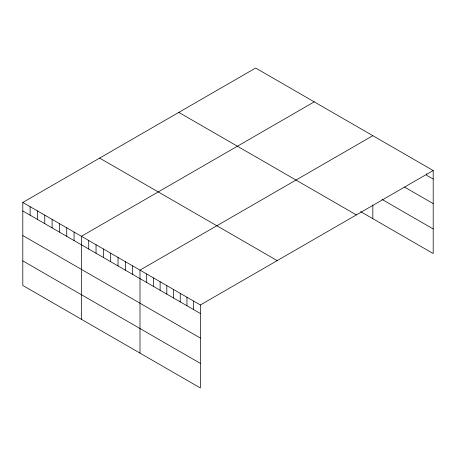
<?xml version="1.0" encoding="UTF-8"?>
<svg xmlns="http://www.w3.org/2000/svg" width="456" height="456" viewBox="0 0 456 456"><rect width="100%" height="100%" fill="white"/><g stroke="black" fill="none" stroke-linecap="round" stroke-linejoin="round"><path stroke-width="0.68" d="M433.2 170.544L200.361 304.973L200.361 387.97L22.8 285.456L22.8 202.458L255.639 68.029L433.2 170.544L433.2 253.542L360.622 211.641M314.235 101.859L81.396 236.288L81.396 319.285M372.831 135.689L139.992 270.117L139.992 353.115M433.2 179.054L426.491 175.184L426.491 173.764M404.54 187.085L433.2 203.632M381.974 199.386L433.2 228.958M178.803 112.393L356.364 214.907M99.636 158.095L277.197 260.61M22.8 202.458L200.361 304.973M22.8 210.968L200.361 313.483M22.8 235.547L200.361 338.061M22.8 260.872L200.361 363.386M372.831 205.029L372.831 218.686M193.652 301.102L193.652 309.607M186.949 297.226L186.949 305.737M180.24 293.356L180.24 301.866M173.531 289.48L173.531 297.99M166.822 285.61L166.822 294.12M160.113 281.74L160.113 290.244M153.404 277.864L153.404 286.374M146.701 273.993L146.701 282.498M132.667 265.888L132.667 274.398M125.343 261.659L125.343 270.169M118.019 257.435L118.019 265.939M110.694 253.205L110.694 261.71M103.369 248.976L103.369 257.486M96.045 244.747L96.045 253.257M88.721 240.517L88.721 249.027M74.071 232.058L74.071 240.568M66.747 227.829L66.747 236.339M59.422 223.605L59.422 232.11M52.098 219.376L52.098 227.88M44.773 215.146L44.773 223.657M37.449 210.917L37.449 219.427M30.124 206.688L30.124 215.198"/></g></svg>
